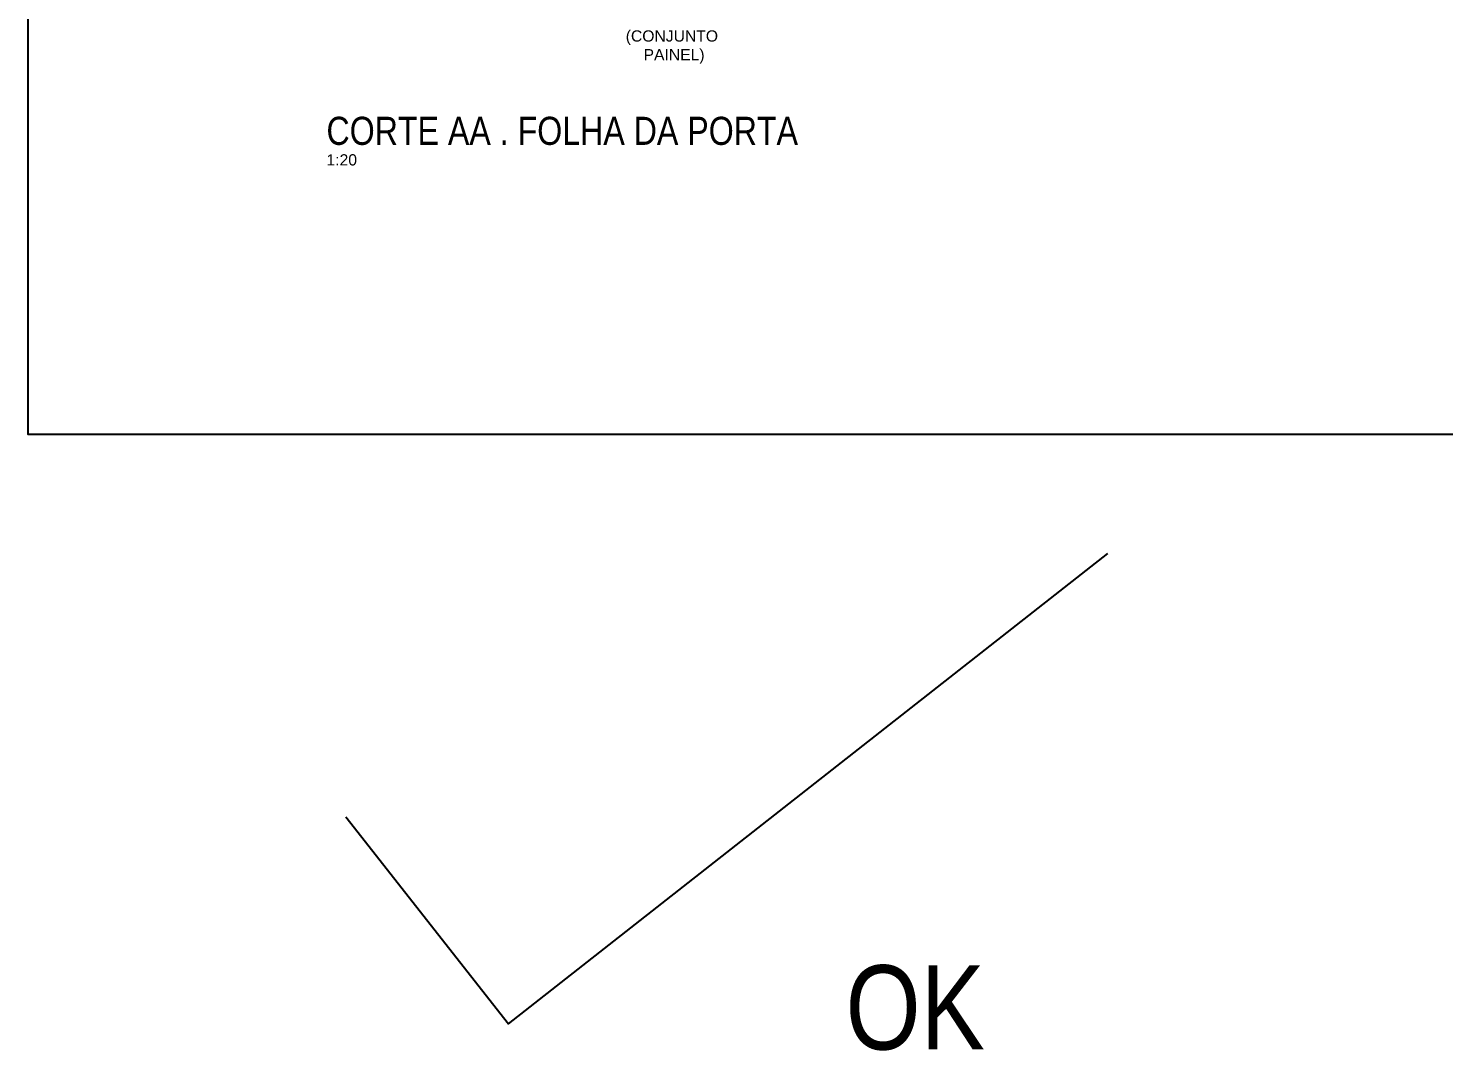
# Model space of a CAD drawing. Header units: millimetres. Extents: x -63251 to 507826, y 5339 to 217512.
# Drawn here: x 173034 to 178078, y 75780 to 79423 of the extents above; entities that cross this region are included whole.
import ezdxf

# ---------------------------------------------------------------- set-up
doc = ezdxf.new("R2010")
doc.units = ezdxf.units.MM
for name, color, linetype in [('_COMENTÁRIOS ARQ', 30, 'Continuous'), ('COTAS', 9, 'Continuous'), ('MARCENARIA . M', 4, 'Continuous'), ('TEXTO', 105, 'Continuous')]:
    doc.layers.add(name, color=color, linetype=linetype)
doc.styles.add('PADRÃO', font='arial.ttf')
doc.styles.add('TITULO', font='swissck.ttf')

msp = doc.modelspace()

# ---------------------------------------------------------------- linework, layer by layer
at = {"layer": '_COMENTÁRIOS ARQ'}
msp.add_lwpolyline([(174166.495, 76613.188), (174746.081, 75875.167), (176880.812, 77551.621)], dxfattribs=at)
at = {"layer": 'MARCENARIA . M', "color": 3}
msp.add_lwpolyline([(196138.319, 96213.297), (196138.319, 77975.185), (173034.383, 77975.185), (173034.383, 96213.297)], close=True, dxfattribs=at)

# ---------------------------------------------------------------- texts
at = {"layer": '_COMENTÁRIOS ARQ', "insert": (175946.753, 76084.198), "char_height": 300, "attachment_point": 1, "style": 'TITULO'}
msp.add_mtext_dynamic_manual_height_columns('OK', width=3717.75468, gutter_width=25, heights=[0], dxfattribs=at)
at = {"layer": 'COTAS', "color": 6, "insert": (175327.831, 79415.21), "char_height": 40, "width": 1298, "attachment_point": 2, "style": 'PADRÃO'}
msp.add_mtext('(CONJUNTO\\P PAINEL)', dxfattribs=at)
at = {"layer": 'TEXTO', "color": 1, "insert": (174096.978, 79005.873), "char_height": 100, "width": 2667.84777, "attachment_point": 7, "style": 'TITULO'}
msp.add_mtext('CORTE AA . FOLHA DA PORTA', dxfattribs=at)
at = {"layer": 'TEXTO', "insert": (174096.978, 78973.873), "char_height": 40, "width": 480, "attachment_point": 1, "style": 'PADRÃO'}
msp.add_mtext('1:20', dxfattribs=at)

doc.saveas('drawing.dxf')
